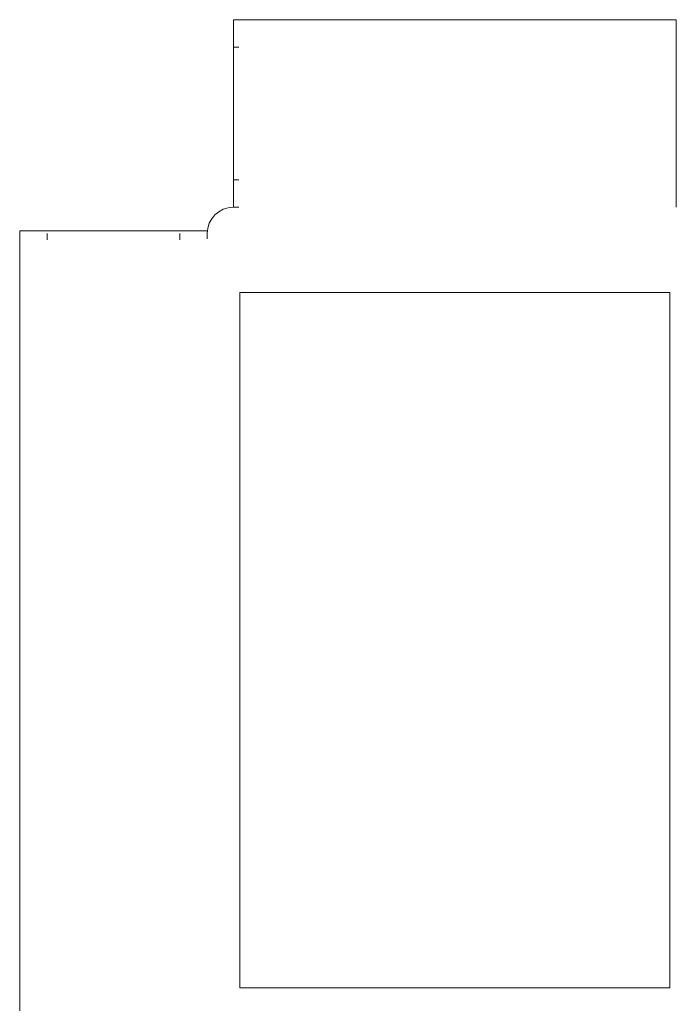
# Model space of a CAD drawing. Header units: centimetres. Extents: x -56 to 56, y -79 to 79.
# Drawn here: x -56.1 to 5.7, y -14.7 to 78.8 of the extents above; entities that cross this region are included whole.
import ezdxf

# ---------------------------------------------------------------- set-up
doc = ezdxf.new("R2010")
doc.units = ezdxf.units.CM
doc.header["$MEASUREMENT"] = 0
doc.layers.add('Layer 1', color=7, linetype='Continuous')

msp = doc.modelspace()

# ---------------------------------------------------------------- linework, layer by layer
at = {"layer": 'Layer 1', "color": 250, "lineweight": 9}
for points, knots in [([(-35.78555, 60.975), (-35.78555, 60.975), (-35.78555, 76.175), (-35.78555, 76.175), (-35.78555, 76.175), (-35.78555, 76.175), (-35.78555, 76.175), (-35.78555, 76.175), (-35.78555, 78.775), (-35.78555, 78.775), (-35.78555, 78.775), (-35.78555, 78.775), (-35.78555, 78.775), (-35.78555, 78.775), (6.21447, 78.775), (6.21447, 78.775), (6.21447, 78.775), (6.21447, 78.775), (6.21447, 78.775), (6.21447, 78.775), (6.21447, 60.975), (6.21447, 60.975)], [0, 0, 0, 0, 0.14285714, 0.14285714, 0.14285714, 0.28571429, 0.28571429, 0.28571429, 0.42857143, 0.42857143, 0.42857143, 0.57142857, 0.57142857, 0.57142857, 0.71428571, 0.71428571, 0.71428571, 0.85714286, 0.85714286, 0.85714286, 1, 1, 1, 1]), ([(-38.28555, 57.975), (-38.28555, 57.975), (-38.28555, 58.475), (-38.28555, 58.475), (-38.28555, 58.475), (-38.28555, 58.475), (-38.28555, 58.475), (-38.28555, 59.85001), (-37.16055, 60.975), (-35.78555, 60.975)], [0, 0, 0, 0, 0.33333333, 0.33333333, 0.33333333, 0.66666667, 0.66666667, 0.66666667, 1, 1, 1, 1]), ([(-38.28555, -78.775), (-38.28555, -78.775), (-53.48555, -78.775), (-53.48555, -78.775), (-53.48555, -78.775), (-53.48555, -78.775), (-53.48555, -78.775), (-53.48555, -78.775), (-56.08555, -78.775), (-56.08555, -78.775), (-56.08555, -78.775), (-56.08555, -78.775), (-56.08555, -78.775), (-56.08555, -78.77499), (-56.08555, 58.725), (-56.08555, 58.725), (-56.08555, 58.725), (-56.08555, 58.725), (-56.08555, 58.725), (-56.08555, 58.725), (-53.48555, 58.725), (-53.48555, 58.725), (-53.48555, 58.725), (-53.48555, 58.725), (-53.48555, 58.725), (-53.48555, 58.725), (-38.28555, 58.725), (-38.28555, 58.725)], [0, 0, 0, 0, 0.11111111, 0.11111111, 0.11111111, 0.22222222, 0.22222222, 0.22222222, 0.33333333, 0.33333333, 0.33333333, 0.44444444, 0.44444444, 0.44444444, 0.55555556, 0.55555556, 0.55555556, 0.66666667, 0.66666667, 0.66666667, 0.77777778, 0.77777778, 0.77777778, 0.88888889, 0.88888889, 0.88888889, 1, 1, 1, 1]), ([(-35.20136, -13.11999), (-35.20136, -13.11999), (5.62864, -13.11999), (5.62864, -13.11999), (5.62864, -13.11999), (5.62864, 52.88001), (5.62864, 52.88001), (5.62864, 52.88001), (-35.20136, 52.88001), (-35.20136, 52.88001), (-35.20136, 52.88001), (-35.20136, -13.11999), (-35.20136, -13.11999)], [0, 0, 0, 0, 0.25, 0.25, 0.25, 0.5, 0.5, 0.5, 0.75, 0.75, 0.75, 1, 1, 1, 1])]:
    msp.add_open_spline(points, degree=3, knots=knots, dxfattribs=at)
for points in [[(-35.78555, 76.175), (-35.78555, 76.175), (-35.28555, 76.175), (-35.28555, 76.175)], [(-35.78555, 63.575), (-35.78555, 63.575), (-35.28555, 63.575), (-35.28555, 63.575)], [(-35.78555, 60.975), (-35.78555, 60.975), (-35.28555, 60.975), (-35.28555, 60.975)], [(-53.48555, 58.475), (-53.48555, 58.475), (-53.48555, 57.87935), (-53.48555, 57.87935)], [(-40.88555, 58.475), (-40.88555, 58.475), (-40.88555, 57.87935), (-40.88555, 57.87935)], [(-38.28555, 58.475), (-38.28555, 58.475), (-38.28555, 57.975), (-38.28555, 57.975)]]:
    msp.add_open_spline(points, degree=3, dxfattribs=at)

doc.saveas('drawing.dxf')
